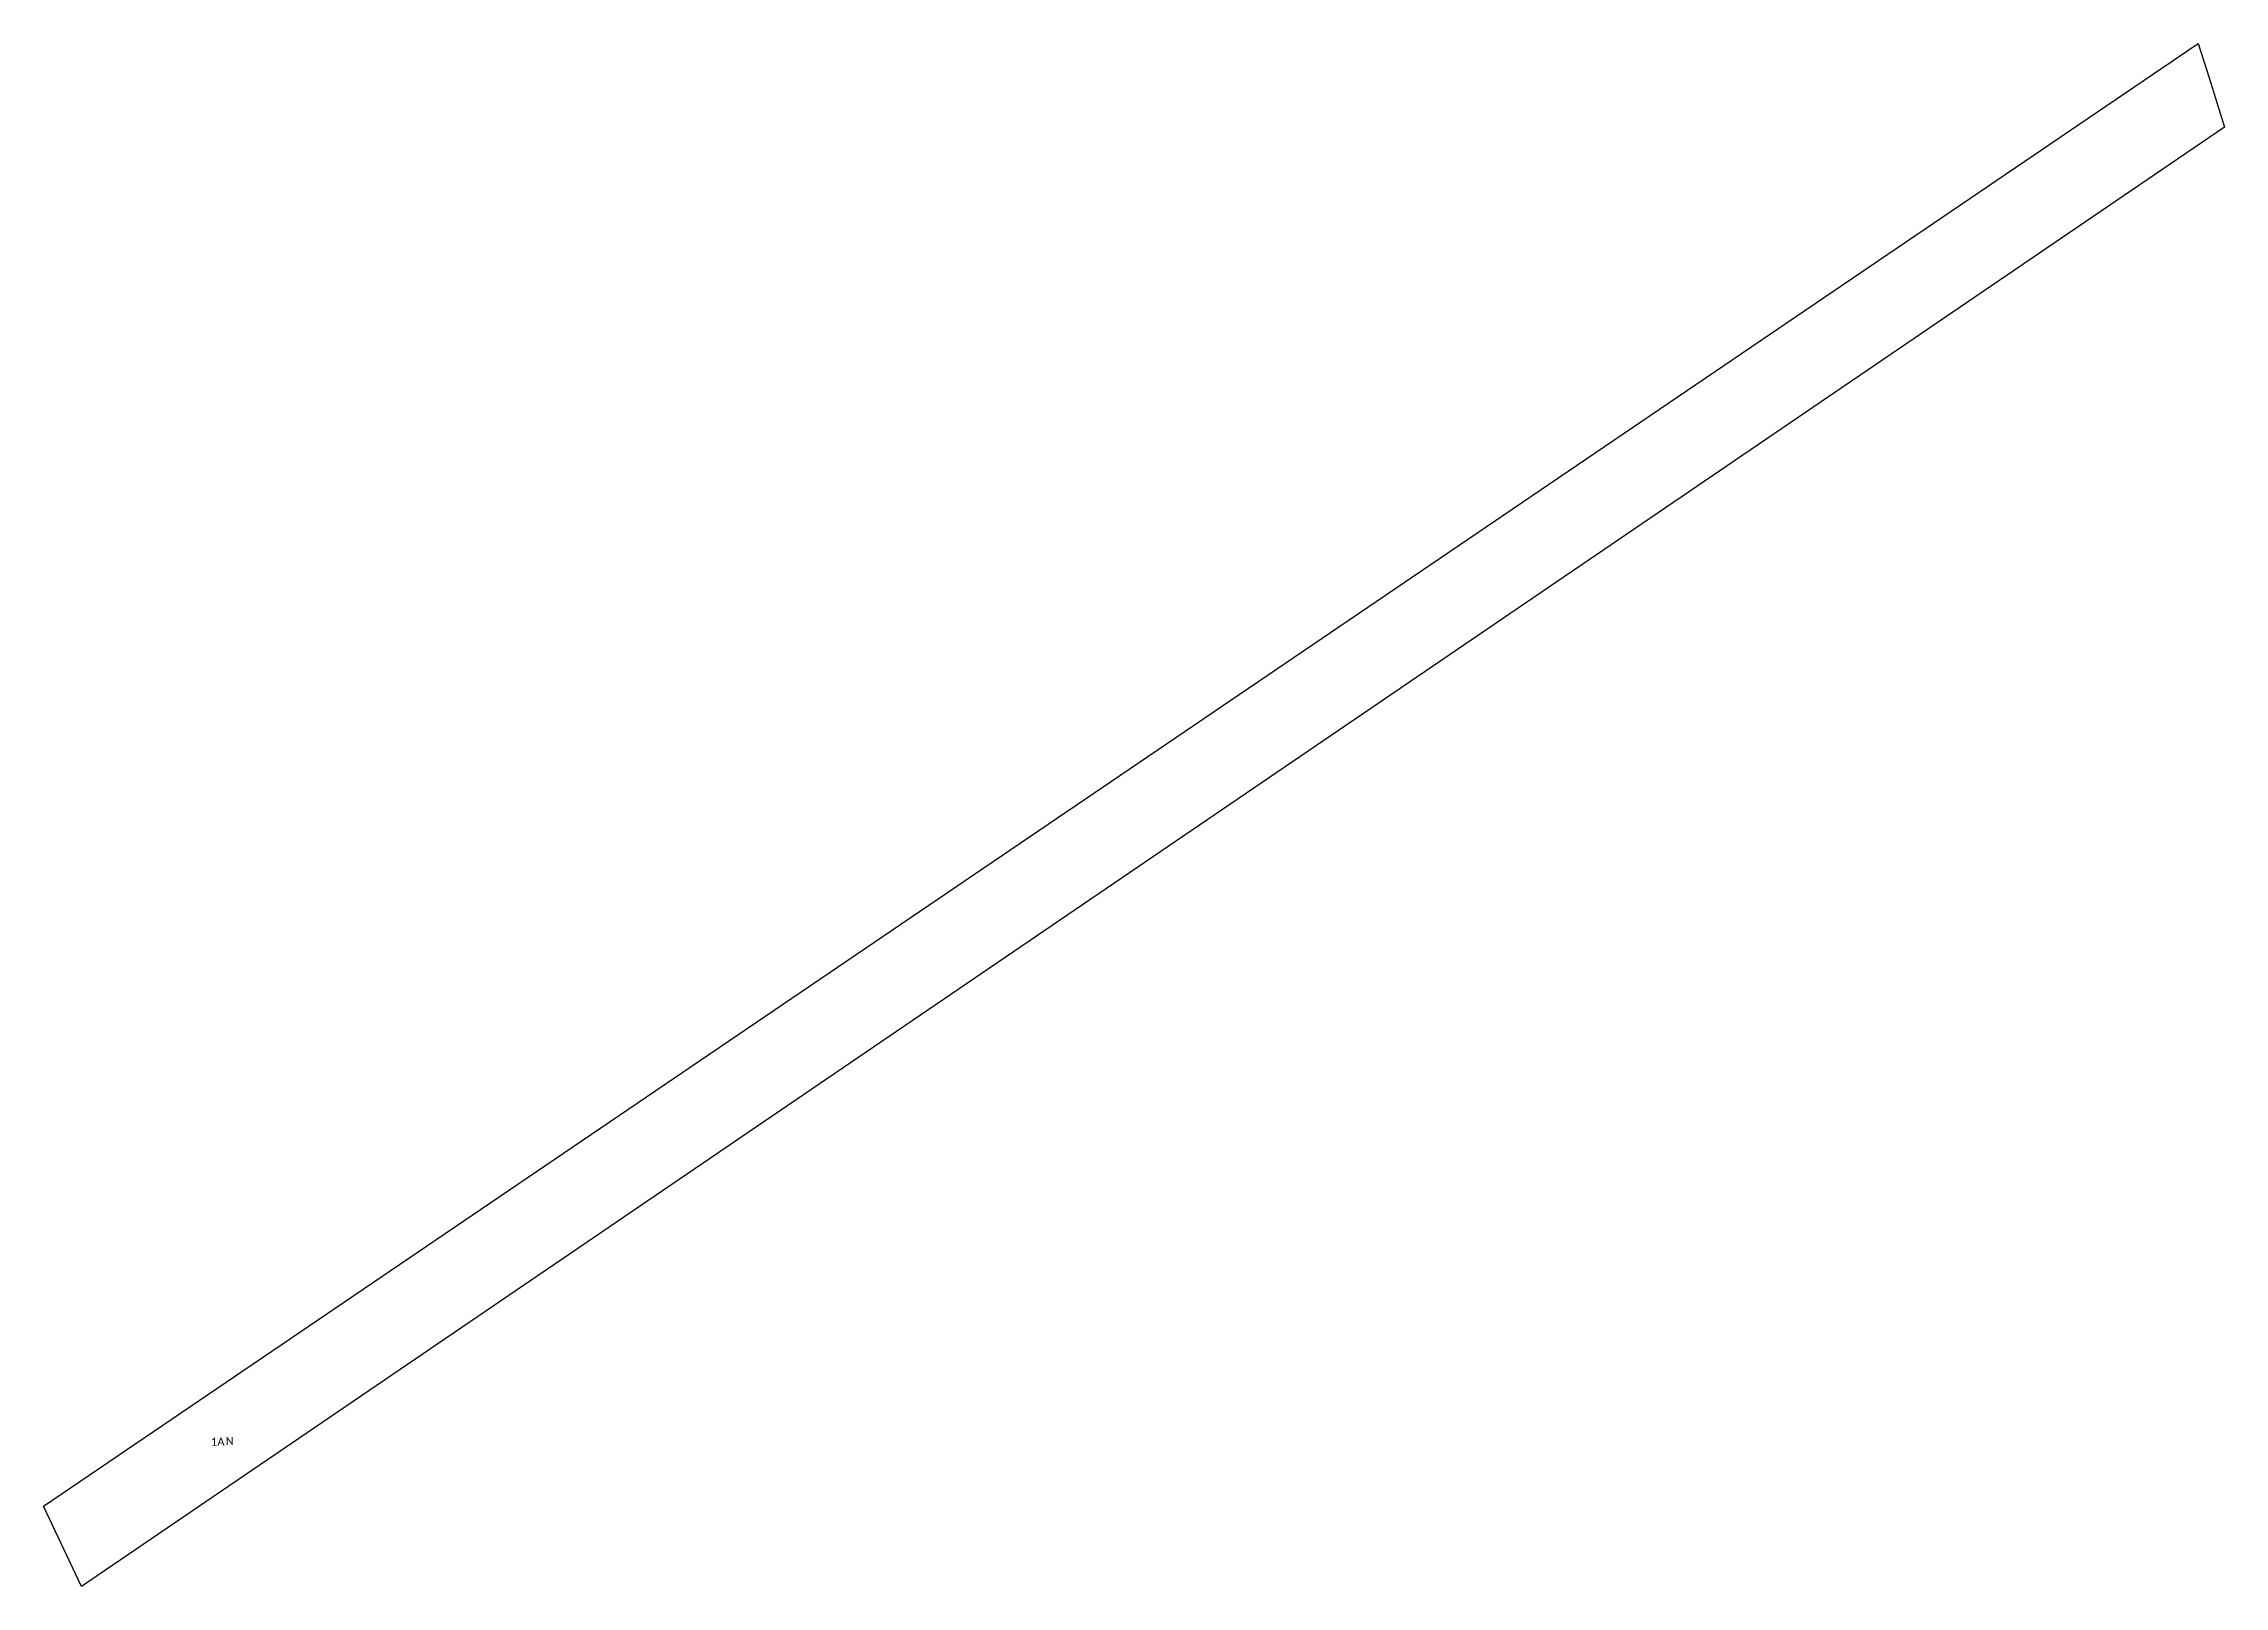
# Model space of a CAD drawing. Extents: x 613328 to 613605, y 646726 to 646923.
import ezdxf

# ---------------------------------------------------------------- set-up
doc = ezdxf.new("R2010")
doc.units = 0
for name, color, linetype in [('_CAT_FOL', 7, 'Continuous'), ('_IMPREJMUIT', 150, 'Continuous'), ('_NR_PARCELA', 50, 'Continuous'), ('_PARCELA_NOU_feb2025', 50, 'Continuous')]:
    doc.layers.add(name, color=color, linetype=linetype)
doc.styles.add('texte', font='')
doc.styles.get('texte').set_extended_font_data('Calibri')

msp = doc.modelspace()

# ---------------------------------------------------------------- linework, layer by layer
at = {"layer": '_PARCELA_NOU_feb2025'}
msp.add_lwpolyline([(613603.18, 646918.22), (613605.13, 646911.94), (613332.74, 646726.47), (613327.91, 646736.65), (613601.8, 646922.57)], close=True, dxfattribs=at)

# ---------------------------------------------------------------- texts
at = {"layer": '_CAT_FOL', "style": 'texte'}
msp.add_text('A', height=1, dxfattribs=at).set_placement((613350, 646744.36))
at = {"layer": '_IMPREJMUIT', "style": 'texte'}
msp.add_text('N', height=1, dxfattribs=at).set_placement((613351.06, 646744.44))
at = {"layer": '_NR_PARCELA', "style": 'texte'}
msp.add_text('1', height=1, dxfattribs=at).set_placement((613349.17, 646744.36))

doc.saveas('drawing.dxf')
